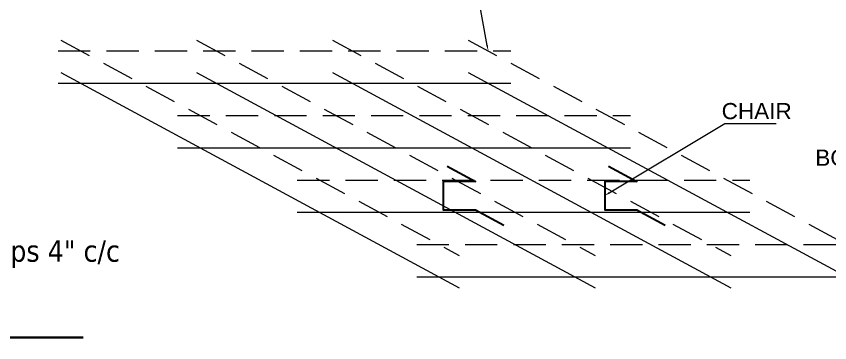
# Model space of a CAD drawing. Header units: inches. Extents: x -12071822 to 12321209, y -1222525 to 1319227.
# Drawn here: x 124891.7 to 125194.5, y 48388.6 to 48509.9 of the extents above; entities that cross this region are included whole.
import ezdxf

# ---------------------------------------------------------------- set-up
doc = ezdxf.new("R2010")
doc.units = ezdxf.units.IN
doc.header["$MEASUREMENT"] = 0
doc.linetypes.add('ACAD_ISO04W100', pattern=[30, 24, -3, 0, -3])
doc.linetypes.add('DASHED2', pattern=[0.375, 0.25, -0.125])
for name, color, linetype, lineweight in [('4TEXT', 7, 'Continuous', 20), ('BAR', 5, 'Continuous', 40), ('cl', 4, 'ACAD_ISO04W100', 15), ('Dimension', 130, 'Continuous', 9), ('TEXT', 255, 'Continuous', 35), ('WALL', 1, 'Continuous', 30), ('WALL SEC', 2, 'Continuous', 35), ('Windows', 151, 'Continuous', 15)]:
    doc.layers.add(name, color=color, linetype=linetype, lineweight=lineweight)
doc.styles.add('PUMORI', font='arial.ttf')
doc.styles.add('S-111', font='tahoma.ttf', dxfattribs={"height": 8})

# ---------------------------------------------------------------- blocks, each defined once
blk = doc.blocks.new('REIURETT')
at = {"layer": 'TEXT'}
blk.add_line((880247.93, -15079.21), (880329.3, -15079.21), dxfattribs=at)
at = {"layer": 'TEXT', "ltscale": 50, "style": 'S-111'}
blk.add_text('Stirrups 4" c/c', height=8, dxfattribs=at).set_placement((880276.18, -15051.07))
blk = doc.blocks.new('MM')
at = {"layer": 'BAR', "linetype": 'DASHED2', "lineweight": 0, "ltscale": 48}
for p, q in [((142853.1990374, -37216.3164975), (143001.5204004, -37296.3164975)), ((142903.7552484, -37216.3164975), (143052.0766114, -37296.3164975)), ((142954.3114575, -37216.3164975), (143102.6328214, -37296.3164975)), ((143004.8676695, -37216.3164975), (143153.1890319, -37296.3164975)), ((142852.1890701, -37220.3164975), (143020.7097715, -37220.3164975)), ((142896.6854786, -37244.3164975), (143065.2061809, -37244.3164975)), ((142941.181888, -37268.3164975), (143109.7025903, -37268.3164975)), ((142985.6782964, -37292.3164975), (143154.1989983, -37292.3164975))]:
    blk.add_line(p, q, dxfattribs=at)
at = {"layer": 'Dimension', "linetype": 'Continuous', "extrusion": (0, 0, -1)}
for points in [[(-143011.9254507, -37218.3488514), (-143006.7694787, -37190.033128), (-142957.3694881, -37190.033128)], [(-143057.3625559, -37273.0751374), (-143100.3170675, -37247.3309377), (-143119.4821833, -37247.3309377)]]:
    blk.add_lwpolyline(points, dxfattribs=at)
for points in [[(-143011.5975097, -37218.4085658), (-143012.2837371, -37220.3164975), (-143012.2533921, -37218.2891371)], [(-143057.1911968, -37272.7892227), (-143055.6470693, -37274.1032916), (-143057.5339154, -37273.361052)]]:
    blk.add_solid(points, dxfattribs=at)
at = {"layer": 'WALL', "lineweight": 0, "ltscale": 48}
for p, q in [((142853.1990374, -37228.3164975), (143001.5204004, -37308.3164975)), ((142903.7552484, -37228.3164975), (143052.0766114, -37308.3164975)), ((142954.3114575, -37228.3164975), (143102.6328214, -37308.3164975)), ((143004.8676695, -37228.3164975), (143153.1890319, -37308.3164975)), ((142852.1890701, -37232.3164975), (143020.7097715, -37232.3164975)), ((142896.6854786, -37256.3164975), (143065.2061809, -37256.3164975)), ((142941.181888, -37280.3164975), (143109.7025903, -37280.3164975)), ((142985.6782964, -37304.3164975), (143154.1989983, -37304.3164975))]:
    blk.add_line(p, q, dxfattribs=at)
at = {"layer": 'WALL', "lineweight": 30}
for points in [[(142996.9619249, -37263.1648123), (143007.5235733, -37268.8614418), (142995.5235733, -37268.8614418), (142995.5235733, -37279.3451415), (143007.5235733, -37279.3451415), (143018.0852207, -37285.041771)], [(143057.085421, -37263.1648123), (143067.6470679, -37268.8614418), (143055.6470693, -37268.8614418), (143055.6470693, -37279.3451415), (143067.6470679, -37279.3451415), (143078.2087167, -37285.041771)]]:
    blk.add_lwpolyline(points, dxfattribs=at)
at = {"layer": '4TEXT', "lineweight": 15, "ltscale": 48, "char_height": 6, "attachment_point": 9, "style": 'PUMORI'}
for s, insert in [('CHAIR', (143125.253764, -37245.7824194)), ('BOTTOM BAR', (143189.4459542, -37263.1000116))]:
    blk.add_mtext(s, dxfattribs=dict(at, insert=insert))

msp = doc.modelspace()

# ---------------------------------------------------------------- linework, layer by layer
at = {"layer": 'Windows'}
msp.add_circle((127888.68, 49173.51), 6257.09, dxfattribs=at)

# ---------------------------------------------------------------- block references
at = {"layer": 'cl', "color": 18, "linetype": 'Continuous', "lineweight": 30, "true_color": 0x000000}
msp.add_blockref('REIURETT', (-755412.74, 63469.79), dxfattribs=at)
at = {"layer": 'WALL SEC', "color": 0}
msp.add_blockref('MM', (-17944.91, 85717.39), dxfattribs=at)

doc.saveas('drawing.dxf')
